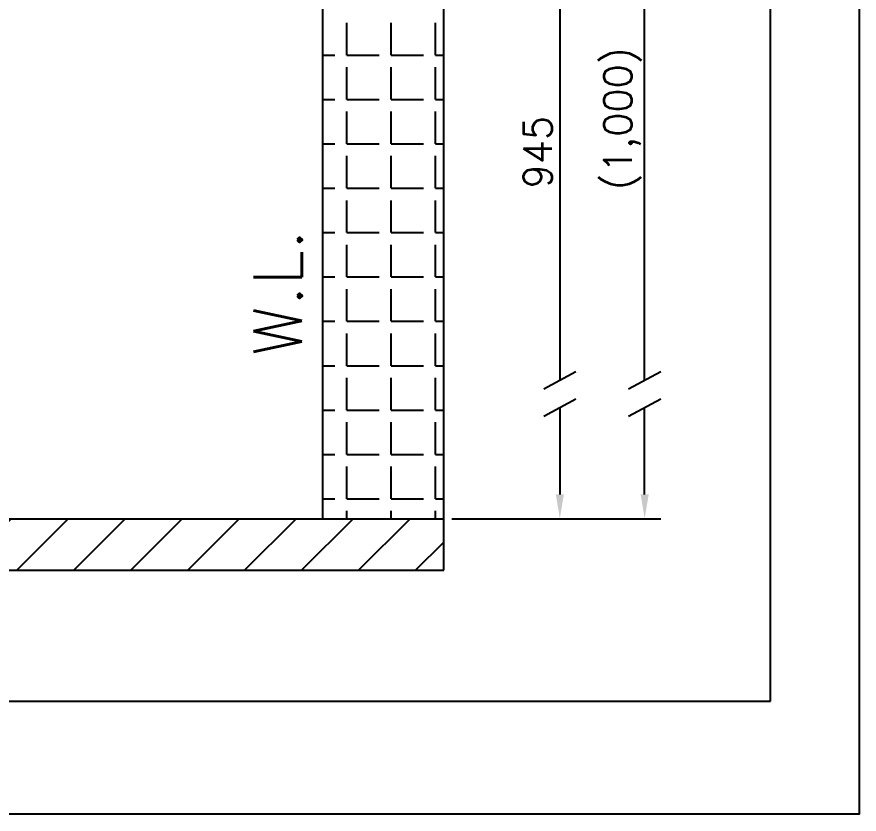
# Model space of a CAD drawing. Header units: millimetres. Extents: x 5066 to 5486, y -1867 to -1273.
# Drawn here: x 5381.9 to 5486.4, y -1867 to -1768.2 of the extents above; entities that cross this region are included whole.
import ezdxf

# ---------------------------------------------------------------- set-up
doc = ezdxf.new("R2010")
doc.units = ezdxf.units.MM
doc.header["$LTSCALE"] = 7
doc.header["$MEASUREMENT"] = 0
doc.layers.get('0').update_dxf_attribs({"color": 2, "linetype": 'CONTINUOUS'})
doc.layers.add('D', color=2, linetype='CONTINUOUS')
doc.layers.add('HT', color=3, linetype='CONTINUOUS')
doc.styles.add('GHS', font='romans', dxfattribs={"bigfont": 'ghs'})

msp = doc.modelspace()

# ---------------------------------------------------------------- hatches: boundary and pattern name
at = {"layer": 'HT', "ltscale": 0.5}
h = msp.add_hatch(dxfattribs=at)
h.set_pattern_fill('ANSI31', color=256, scale=40, style=0)
h.set_pattern_definition([(45, (5394.75, -1088.557), (-3.535534, 3.535534), [])])
h.paths.add_polyline_path([(5434.91, -1836.78), (5434.91, -1830.38), (5219.91, -1830.38), (5219.91, -1836.78)])

# ---------------------------------------------------------------- linework, layer by layer
at = {"color": 4}
for p, q in [((5475.44, -1853.01), (5475.44, -1304.01)), ((5100.44, -1853.01), (5475.44, -1853.01))]:
    msp.add_line(p, q, dxfattribs=at)
for p, q in [((5459.83, -1813.2), (5459.83, -1729.14)), ((5459.83, -1827.38), (5459.83, -1816.6)), ((5436.41, -1830.38), (5461.83, -1830.38))]:
    msp.add_line(p, q)
msp.add_solid([(5459.33, -1827.38), (5460.33, -1827.38), (5459.83, -1830.38)])
at = {"layer": 'D'}
for p, q in [((5449.31, -1742.48), (5449.31, -1813.2)), ((5447.31, -1814.26), (5451.31, -1812.14)), ((5457.83, -1814.26), (5461.83, -1812.14)), ((5447.31, -1817.66), (5451.31, -1815.53)), ((5457.83, -1817.66), (5461.83, -1815.53)), ((5449.31, -1816.6), (5449.31, -1827.38)), ((5435.91, -1830.38), (5451.31, -1830.38))]:
    msp.add_line(p, q, dxfattribs=at)
msp.add_lwpolyline([(5066.44, -1273.01), (5486.44, -1273.01), (5486.44, -1867.01), (5066.44, -1867.01)], close=True, dxfattribs=at)
msp.add_solid([(5448.81, -1827.38), (5449.81, -1827.38), (5449.31, -1830.38)], dxfattribs=at)
at = {"layer": 'HT', "ltscale": 0.5}
for p, q in [((5419.91, -1830.38), (5419.91, -1480.38)), ((5434.91, -1836.78), (5434.91, -1480.38)), ((5422.9, -1772.91), (5422.9, -1768.91)), ((5428.4, -1772.91), (5428.4, -1768.91)), ((5433.9, -1772.91), (5433.9, -1768.91)), ((5419.91, -1772.91), (5421.4, -1772.91)), ((5422.9, -1772.91), (5426.9, -1772.91)), ((5428.4, -1772.91), (5432.4, -1772.91)), ((5433.9, -1772.91), (5434.91, -1772.91)), ((5422.9, -1778.41), (5422.9, -1774.41)), ((5428.4, -1778.41), (5428.4, -1774.41)), ((5433.9, -1778.41), (5433.9, -1774.41)), ((5419.91, -1778.41), (5421.4, -1778.41)), ((5422.9, -1778.41), (5426.9, -1778.41)), ((5428.4, -1778.41), (5432.4, -1778.41)), ((5433.9, -1778.41), (5434.91, -1778.41)), ((5422.9, -1783.91), (5422.9, -1779.91)), ((5428.4, -1783.91), (5428.4, -1779.91)), ((5433.9, -1783.91), (5433.9, -1779.91)), ((5419.91, -1783.91), (5421.4, -1783.91)), ((5422.9, -1783.91), (5426.9, -1783.91)), ((5428.4, -1783.91), (5432.4, -1783.91)), ((5433.9, -1783.91), (5434.91, -1783.91)), ((5422.9, -1789.41), (5422.9, -1785.41)), ((5428.4, -1789.41), (5428.4, -1785.41)), ((5433.9, -1789.41), (5433.9, -1785.41)), ((5419.91, -1789.41), (5421.4, -1789.41)), ((5422.9, -1789.41), (5426.9, -1789.41)), ((5428.4, -1789.41), (5432.4, -1789.41)), ((5433.9, -1789.41), (5434.91, -1789.41)), ((5422.9, -1794.91), (5422.9, -1790.91)), ((5428.4, -1794.91), (5428.4, -1790.91)), ((5433.9, -1794.91), (5433.9, -1790.91)), ((5419.91, -1794.91), (5421.4, -1794.91)), ((5422.9, -1794.91), (5426.9, -1794.91)), ((5428.4, -1794.91), (5432.4, -1794.91)), ((5433.9, -1794.91), (5434.91, -1794.91)), ((5422.9, -1800.41), (5422.9, -1796.41)), ((5428.4, -1800.41), (5428.4, -1796.41)), ((5433.9, -1800.41), (5433.9, -1796.41)), ((5419.91, -1800.41), (5421.4, -1800.41)), ((5422.9, -1800.41), (5426.9, -1800.41)), ((5428.4, -1800.41), (5432.4, -1800.41)), ((5433.9, -1800.41), (5434.91, -1800.41)), ((5422.9, -1805.91), (5422.9, -1801.91)), ((5428.4, -1805.91), (5428.4, -1801.91)), ((5433.9, -1805.91), (5433.9, -1801.91)), ((5419.91, -1805.91), (5421.4, -1805.91)), ((5422.9, -1805.91), (5426.9, -1805.91)), ((5428.4, -1805.91), (5432.4, -1805.91)), ((5433.9, -1805.91), (5434.91, -1805.91)), ((5422.9, -1811.41), (5422.9, -1807.41)), ((5428.4, -1811.41), (5428.4, -1807.41)), ((5433.9, -1811.41), (5433.9, -1807.41)), ((5419.91, -1811.41), (5421.4, -1811.41)), ((5422.9, -1811.41), (5426.9, -1811.41)), ((5428.4, -1811.41), (5432.4, -1811.41)), ((5433.9, -1811.41), (5434.91, -1811.41)), ((5422.9, -1816.91), (5422.9, -1812.91)), ((5428.4, -1816.91), (5428.4, -1812.91)), ((5433.9, -1816.91), (5433.9, -1812.91)), ((5419.91, -1816.91), (5421.4, -1816.91)), ((5422.9, -1816.91), (5426.9, -1816.91)), ((5428.4, -1816.91), (5432.4, -1816.91)), ((5433.9, -1816.91), (5434.91, -1816.91)), ((5422.9, -1822.41), (5422.9, -1818.41)), ((5428.4, -1822.41), (5428.4, -1818.41)), ((5433.9, -1822.41), (5433.9, -1818.41)), ((5419.91, -1822.41), (5421.4, -1822.41)), ((5422.9, -1822.41), (5426.9, -1822.41)), ((5428.4, -1822.41), (5432.4, -1822.41)), ((5433.9, -1822.41), (5434.91, -1822.41)), ((5422.9, -1827.91), (5422.9, -1823.91)), ((5428.4, -1827.91), (5428.4, -1823.91)), ((5433.9, -1827.91), (5433.9, -1823.91)), ((5419.91, -1827.91), (5421.4, -1827.91)), ((5422.9, -1827.91), (5426.9, -1827.91)), ((5428.4, -1827.91), (5432.4, -1827.91)), ((5433.9, -1827.91), (5434.91, -1827.91)), ((5422.9, -1830.38), (5422.9, -1829.41)), ((5428.4, -1830.38), (5428.4, -1829.41)), ((5433.9, -1830.38), (5433.9, -1829.41)), ((5219.91, -1830.38), (5434.91, -1830.38)), ((5219.91, -1836.78), (5434.91, -1836.78))]:
    msp.add_line(p, q, dxfattribs=at)

# ---------------------------------------------------------------- texts
at = {"insert": (5457.08, -1780.78), "char_height": 3.5, "attachment_point": 5, "rotation": 90, "style": 'GHS'}
msp.add_mtext('(1,000)', dxfattribs=at)
at = {"layer": 'D', "ltscale": 0.5, "style": 'GHS'}
msp.add_text('W.L.', height=6, rotation=90, dxfattribs=at).set_placement((5417.31, -1810.21))
at = {"layer": 'D', "insert": (5446.56, -1784.93), "char_height": 3.5, "attachment_point": 5, "rotation": 90, "style": 'GHS'}
msp.add_mtext('\\A1;945', dxfattribs=at)

doc.saveas('drawing.dxf')
